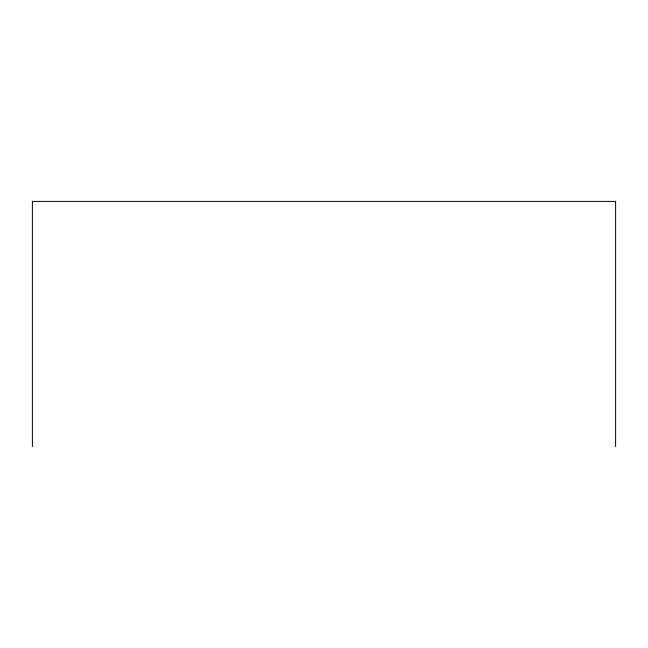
<?xml version="1.0" encoding="UTF-8"?>
<svg xmlns="http://www.w3.org/2000/svg" width="648" height="648" viewBox="0 0 648 648"><rect width="100%" height="100%" fill="white"/><g stroke="black" fill="none" stroke-linecap="round" stroke-linejoin="round"><path stroke-width="0.97" d="M615.6 446.602L615.6 201.398L32.4 201.398L32.4 446.602"/></g></svg>
